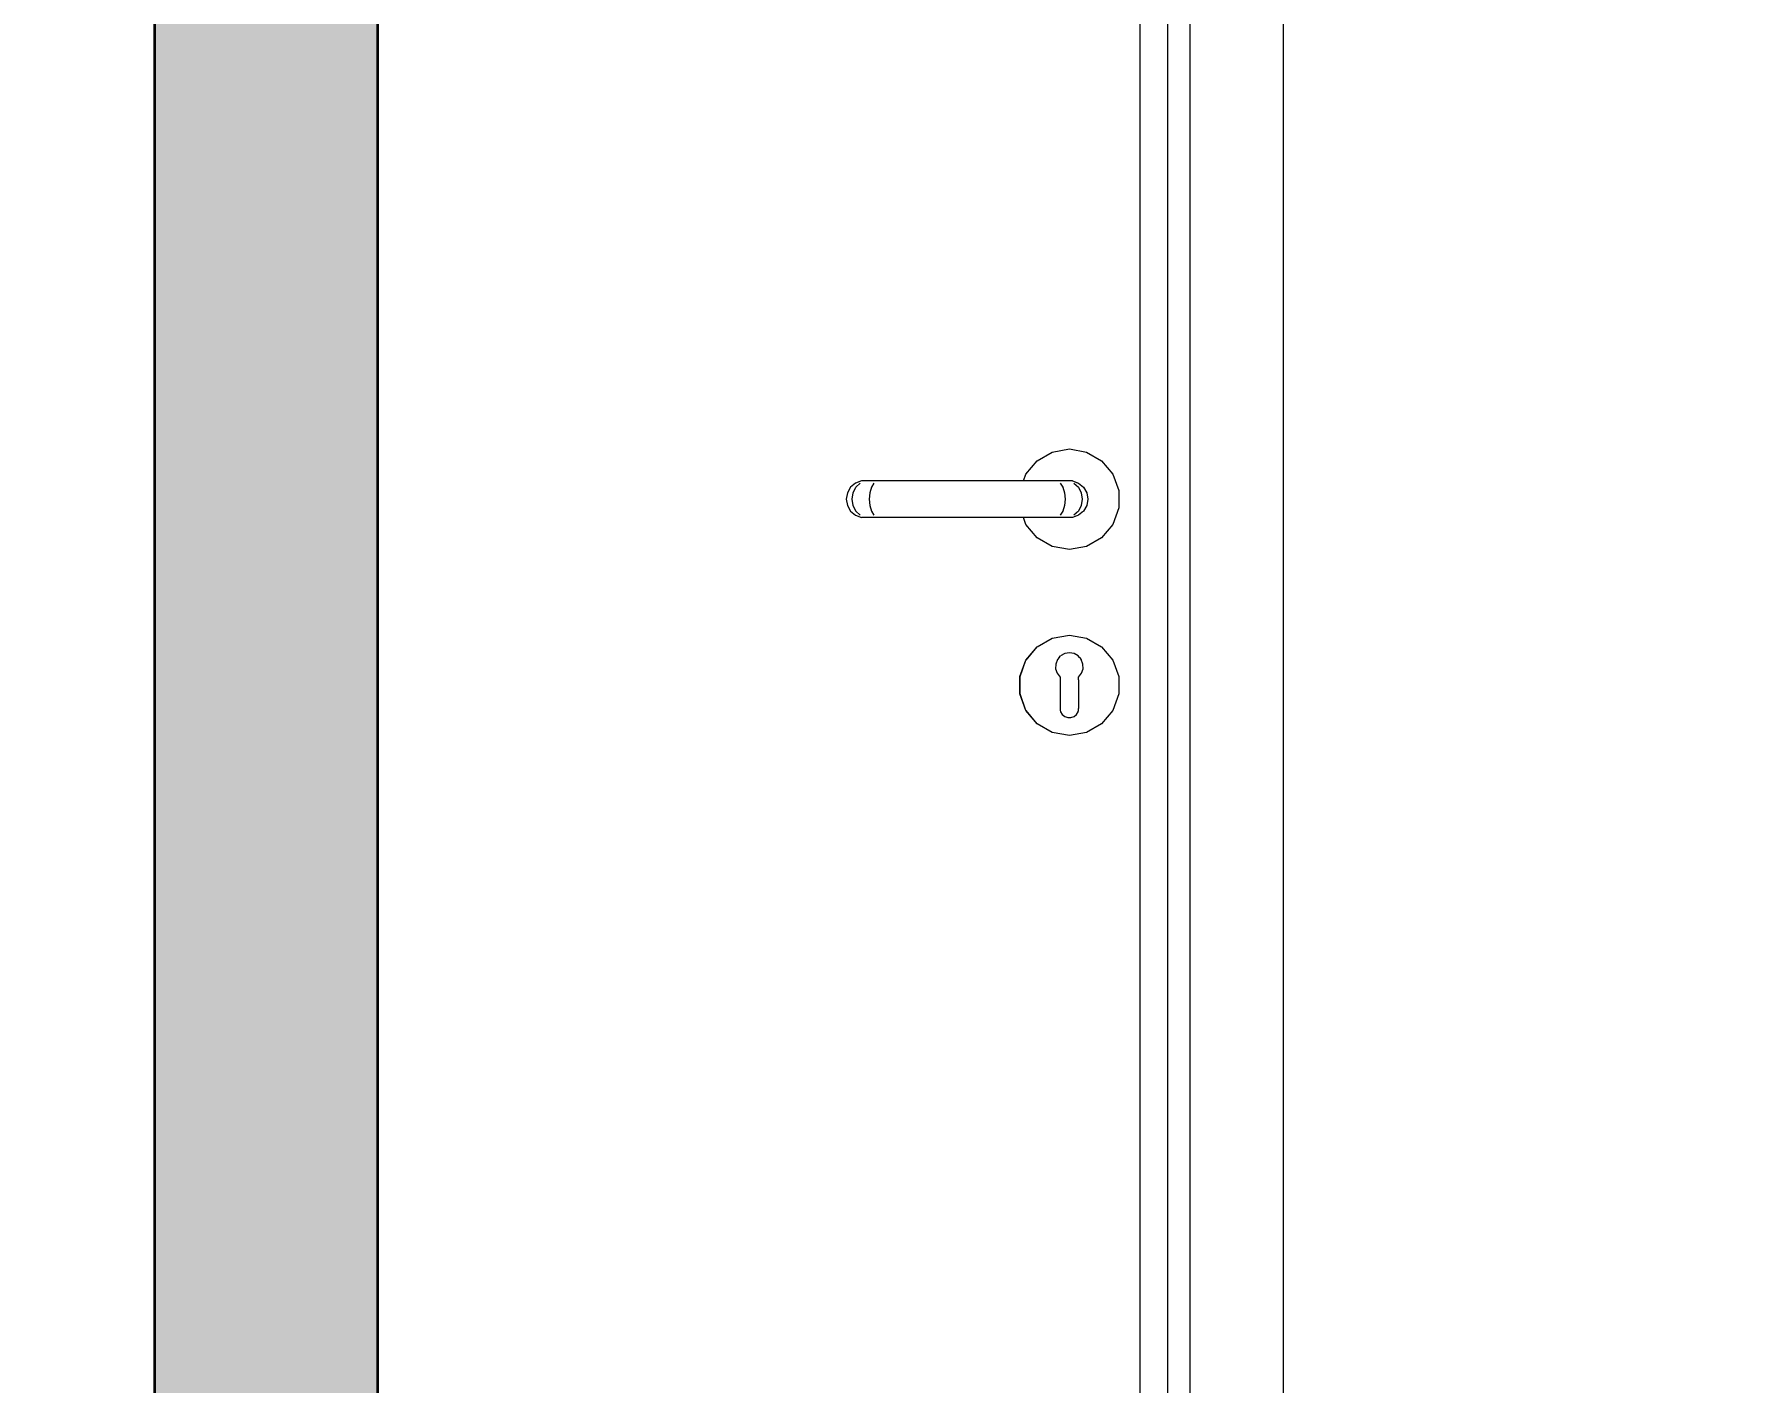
# Model space of a CAD drawing. Header units: millimetres. Extents: x -15634 to 67596, y -3027 to 55843.
# Drawn here: x 3710 to 4627, y 30121 to 30846 of the extents above; entities that cross this region are included whole.
import ezdxf

# ---------------------------------------------------------------- set-up
doc = ezdxf.new("R2010")
doc.units = ezdxf.units.MM
doc.header["$MEASUREMENT"] = 0
doc.set_wipeout_variables(frame=1)
doc.linetypes.add('Wipeout_Contour', pattern=[1000, 0, -1000])
doc.layers.add('Dimensioning - General', color=7, linetype='Continuous')
doc.layers.add('Structural - Bearing', color=7, linetype='Continuous')
for name, color, linetype, lineweight, true_color in [('Dimensioning - General_Pen_No__61', 7, 'Continuous', 20, 0x6a6a6a), ('Dimensioning - General_Pen_No__88', 7, 'Continuous', 20, 0xfd4435), ('Structural - Bearing_Pen_No__82', 7, 'Continuous', 20, 0xaaaaaa)]:
    doc.layers.add(name, color=color, linetype=linetype, lineweight=lineweight, true_color=true_color)
for name, color, linetype, lineweight in [('Structural - Bearing_Pen_No__1', 7, 'Continuous', 13), ('Structural - Bearing_Pen_No__101', 252, 'Continuous', 13), ('Structural - Bearing_Pen_No__7', 7, 'Continuous', 35)]:
    doc.layers.add(name, color=color, linetype=linetype, lineweight=lineweight)
doc.styles.add('GENERATED_STYLE_6', font='calibril.ttf')
doc.dimstyles.new('GENERATED_STYLE__3', dxfattribs={"dimtxt": 195.999997, "dimasz": 106.4, "dimexe": 0.18, "dimexo": 0.0625, "dimgap": 0.09, "dimtad": 1, "dimdec": 0, "dimlfac": 0.1, "dimzin": 0, "dimdsep": 46, "dimtxsty": 'GENERATED_STYLE_6', "dimblk": 'ARROWHEAD_2', "dimblk1": 'ARROWHEAD_2', "dimblk2": 'ARROWHEAD_2', "dimcen": 0.09, "dimse1": 1, "dimse2": 1, "dimclrd": 256, "dimclre": 256, "dimclrt": 256, "dimadec": 0, "dimazin": 0, "dimtfac": 1, "dimtdec": 4, "dimtmove": 0, "dimatfit": 3, "dimfxl": 1, "dimtolj": 1, "dimtzin": 0, "dimarcsym": 0})

# ---------------------------------------------------------------- blocks, each defined once
blk = doc.blocks.new('*D55')
at = {"layer": 'Dimensioning - General_Pen_No__61', "color": 251, "linetype": 'Continuous', "lineweight": 20, "true_color": 0x6a6a6a, "transparency": 16777216}
for p, q in [((27454.43, 32236.02), (27594.43, 32155.19)), ((27629.43, 32195.6), (27419.43, 32195.6)), ((27524.43, 29495.6), (27524.43, 32195.6)), ((27454.43, 29536.02), (27594.43, 29455.19)), ((27629.43, 29495.6), (27419.43, 29495.6))]:
    blk.add_line(p, q, dxfattribs=at)
at = {"layer": 'Dimensioning - General_Pen_No__88', "color": 20, "lineweight": 20, "true_color": 0xfd4435, "transparency": 16777216, "char_height": 196, "attachment_point": 7, "rotation": 90, "style": 'GENERATED_STYLE_6'}
for s, insert in [('\\A1;{\\pql;\\fCalibri Light|b0|i0|c0|p34;20}', (27485.23, 31837.36)), ('\\A1;{\\pql;\\fCalibri Light|b0|i0|c0|p34;270}', (27485.23, 30607.27))]:
    blk.add_mtext(s, dxfattribs=dict(at, insert=insert))
blk = doc.blocks.new('ARROWHEAD_2')
at = {"color": 0, "linetype": 'Continuous', "lineweight": 0}
for p, q in [((-0.3781, -0.655), (0.3781, 0.655)), ((0, 0), (-1, 0))]:
    blk.add_line(p, q, dxfattribs=at)
blk = doc.blocks.new('*D103')
at = {"layer": 'Dimensioning - General_Pen_No__61', "color": 251, "linetype": 'Continuous', "lineweight": 20, "true_color": 0x6a6a6a, "transparency": 16777216}
for p, q in [((28004.43, 32236.02), (28144.43, 32155.19)), ((28179.43, 32195.6), (27969.43, 32195.6)), ((28074.43, 29495.6), (28074.43, 32195.6)), ((28004.43, 29536.02), (28144.43, 29455.19)), ((28179.43, 29495.6), (27969.43, 29495.6))]:
    blk.add_line(p, q, dxfattribs=at)
at = {"layer": 'Dimensioning - General_Pen_No__88', "color": 20, "lineweight": 20, "true_color": 0xfd4435, "transparency": 16777216, "char_height": 196, "attachment_point": 7, "rotation": 90, "style": 'GENERATED_STYLE_6'}
for s, insert in [('\\A1;{\\pql;\\fCalibri Light|b0|i0|c0|p34;20}', (28035.23, 31837.36)), ('\\A1;{\\pql;\\fCalibri Light|b0|i0|c0|p34;270}', (28035.23, 30607.27))]:
    blk.add_mtext(s, dxfattribs=dict(at, insert=insert))
blk = doc.blocks.new('*D130')
at = {"layer": 'Dimensioning - General_Pen_No__61', "color": 251, "linetype": 'Continuous', "lineweight": 20, "true_color": 0x6a6a6a, "transparency": 16777216}
for p, q in [((28554.43, 32436.02), (28694.43, 32355.19)), ((28729.43, 32395.6), (28519.43, 32395.6)), ((28624.43, 29495.6), (28624.43, 32395.6)), ((28554.43, 29536.02), (28694.43, 29455.19)), ((28729.43, 29495.6), (28519.43, 29495.6))]:
    blk.add_line(p, q, dxfattribs=at)
at = {"layer": 'Dimensioning - General_Pen_No__88', "color": 20, "lineweight": 20, "true_color": 0xfd4435, "transparency": 16777216, "insert": (28585.23, 30707.27), "char_height": 196, "attachment_point": 7, "rotation": 90, "style": 'GENERATED_STYLE_6'}
blk.add_mtext('\\A1;{\\pql;\\fCalibri Light|b0|i0|c0|p34;290}', dxfattribs=at)

msp = doc.modelspace()

# ---------------------------------------------------------------- wipeouts: each hides what was drawn before it
at = {"color": 254, "linetype": 'Wipeout_Contour', "lineweight": 0, "ltscale": 124133.94938}
msp.add_wipeout([(2994.37, 29495.6), (3774.37, 29495.6), (3774.37, 32195.6), (2994.37, 32195.6)], dxfattribs=at).dxf.layer = 'Structural - Bearing'
at = {"color": 254, "linetype": 'Wipeout_Contour', "lineweight": 0, "ltscale": 123761.103434}
msp.add_wipeout([(4319.37, 29595.6), (4331.37, 29595.6), (4331.37, 31682.6), (4319.37, 31670.6)], dxfattribs=at).dxf.layer = 'Structural - Bearing'
at = {"color": 254, "linetype": 'Wipeout_Contour', "lineweight": 0, "ltscale": 834082.530963}
msp.add_wipeout([(4241.66, 30605.45), (4268.1, 30605.45), (4271.37, 30604.26), (4274.03, 30602.03), (4275.76, 30599.02), (4276.37, 30595.6), (4275.76, 30592.18), (4274.03, 30589.18), (4271.37, 30586.94), (4268.1, 30585.76), (4241.66, 30585.76), (4242.98, 30582.1), (4249.01, 30574.92), (4257.13, 30570.23), (4266.37, 30568.6), (4275.6, 30570.23), (4283.72, 30574.92), (4289.75, 30582.1), (4292.96, 30590.92), (4292.96, 30600.29), (4289.75, 30609.1), (4283.72, 30616.29), (4275.6, 30620.98), (4266.37, 30622.6), (4257.13, 30620.98), (4249.01, 30616.29), (4242.98, 30609.1)], dxfattribs=at).dxf.layer = 'Structural - Bearing'
at = {"color": 254, "linetype": 'Wipeout_Contour', "lineweight": 0, "ltscale": 215641.249799}
msp.add_wipeout([(4259.95, 30509.39), (4260.93, 30510.53), (4257.17, 30520.88), (4249.08, 30516.21), (4259, 30504.39), (4258.98, 30504.44), (4259.04, 30507)], dxfattribs=at).dxf.layer = 'Structural - Bearing'
at = {"color": 254, "linetype": 'Wipeout_Contour', "lineweight": 0, "ltscale": 153880.177996}
msp.add_wipeout([(4257.17, 30470.33), (4261.51, 30482.27), (4261.37, 30483.1), (4261.37, 30489.65), (4249.08, 30475)], dxfattribs=at).dxf.layer = 'Structural - Bearing'

# ---------------------------------------------------------------- next in the draw order: linework, layer by layer
at = {"layer": 'Structural - Bearing_Pen_No__1', "color": 7, "linetype": 'Continuous', "lineweight": 13}
msp.add_line((3774.37, 29495.6), (3774.37, 32395.6), dxfattribs=at)

# ---------------------------------------------------------------- next in the draw order: wipeouts: each hides what was drawn before it
at = {"color": 254, "linetype": 'Wipeout_Contour', "lineweight": 0, "ltscale": 123839.955805}
msp.add_wipeout([(4381.37, 29595.6), (4381.37, 31732.6), (4331.37, 31682.6), (4331.37, 29595.6)], dxfattribs=at).dxf.layer = 'Structural - Bearing'
at = {"color": 254, "linetype": 'Wipeout_Contour', "lineweight": 0, "ltscale": 123711.948964}
msp.add_wipeout([(4304.37, 31655.6), (4304.37, 29595.6), (4319.37, 29595.6), (4319.37, 31655.6)], dxfattribs=at).dxf.layer = 'Structural - Bearing'
at = {"color": 254, "linetype": 'Wipeout_Contour', "lineweight": 0, "ltscale": 123604.405984}
msp.add_wipeout([(4265.91, 30605.45), (4268.84, 30604.26), (4271.37, 30604.26), (4268.1, 30605.45)], dxfattribs=at).dxf.layer = 'Structural - Bearing'
at = {"color": 254, "linetype": 'Wipeout_Contour', "lineweight": 0, "ltscale": 123564.283557}
msp.add_wipeout([(4273.32, 30595.6), (4272.78, 30592.18), (4275.76, 30592.18), (4276.37, 30595.6)], dxfattribs=at).dxf.layer = 'Structural - Bearing'
at = {"color": 254, "linetype": 'Wipeout_Contour', "lineweight": 0, "ltscale": 184801.695529}
msp.add_wipeout([(4259.79, 30502.02), (4259, 30504.39), (4249.08, 30516.21), (4243.07, 30509.05), (4261.37, 30498.49), (4261.37, 30500)], dxfattribs=at).dxf.layer = 'Structural - Bearing'

# ---------------------------------------------------------------- next in the draw order: wipeouts: each hides what was drawn before it
at = {"color": 254, "linetype": 'Wipeout_Contour', "lineweight": 0, "ltscale": 123599.182501}
msp.add_wipeout([(4268.84, 30604.26), (4271.23, 30602.03), (4274.03, 30602.03), (4271.37, 30604.26)], dxfattribs=at).dxf.layer = 'Structural - Bearing'
at = {"color": 254, "linetype": 'Wipeout_Contour', "lineweight": 0, "ltscale": 123550.940598}
msp.add_wipeout([(4272.78, 30592.18), (4271.23, 30589.18), (4274.03, 30589.18), (4275.76, 30592.18)], dxfattribs=at).dxf.layer = 'Structural - Bearing'
at = {"color": 254, "linetype": 'Wipeout_Contour', "lineweight": 0, "ltscale": 123254.083369}
msp.add_wipeout([(4249.01, 30516.29), (4249.08, 30516.21), (4257.17, 30520.88), (4257.13, 30520.98)], dxfattribs=at).dxf.layer = 'Structural - Bearing'

# ---------------------------------------------------------------- next in the draw order: wipeouts: each hides what was drawn before it
at = {"color": 254, "linetype": 'Wipeout_Contour', "lineweight": 0, "ltscale": 123589.954223}
msp.add_wipeout([(4271.23, 30602.03), (4272.78, 30599.02), (4275.76, 30599.02), (4274.03, 30602.03)], dxfattribs=at).dxf.layer = 'Structural - Bearing'
at = {"color": 254, "linetype": 'Wipeout_Contour', "lineweight": 0, "ltscale": 123539.409618}
msp.add_wipeout([(4268.84, 30586.94), (4271.37, 30586.94), (4274.03, 30589.18), (4271.23, 30589.18)], dxfattribs=at).dxf.layer = 'Structural - Bearing'
at = {"color": 254, "linetype": 'Wipeout_Contour', "lineweight": 0, "ltscale": 184867.871721}
msp.add_wipeout([(4261.62, 30511.33), (4263.85, 30512.59), (4266.37, 30513.03), (4266.37, 30522.5), (4257.17, 30520.88), (4260.93, 30510.53)], dxfattribs=at).dxf.layer = 'Structural - Bearing'

# ---------------------------------------------------------------- next in the draw order: wipeouts: each hides what was drawn before it
at = {"color": 254, "linetype": 'Wipeout_Contour', "lineweight": 0, "ltscale": 123601.897213}
msp.add_wipeout([(4265.91, 30605.45), (4259.77, 30605.45), (4261.46, 30604.26), (4268.84, 30604.26)], dxfattribs=at).dxf.layer = 'Structural - Bearing'
at = {"color": 254, "linetype": 'Wipeout_Contour', "lineweight": 0, "ltscale": 123577.832782}
msp.add_wipeout([(4272.78, 30599.02), (4273.32, 30595.6), (4276.37, 30595.6), (4275.76, 30599.02)], dxfattribs=at).dxf.layer = 'Structural - Bearing'
at = {"color": 254, "linetype": 'Wipeout_Contour', "lineweight": 0, "ltscale": 123531.082797}
msp.add_wipeout([(4268.84, 30586.94), (4265.91, 30585.76), (4268.1, 30585.76), (4271.37, 30586.94)], dxfattribs=at).dxf.layer = 'Structural - Bearing'
at = {"color": 254, "linetype": 'Wipeout_Contour', "lineweight": 0, "ltscale": 123271.359834}
msp.add_wipeout([(4257.13, 30520.98), (4257.17, 30520.88), (4266.37, 30522.5), (4266.37, 30522.6)], dxfattribs=at).dxf.layer = 'Structural - Bearing'
at = {"color": 254, "linetype": 'Wipeout_Contour', "lineweight": 0, "ltscale": 123183.234369}
msp.add_wipeout([(4261.37, 30496.49), (4261.37, 30498.49), (4243.07, 30509.05), (4239.88, 30500.28)], dxfattribs=at).dxf.layer = 'Structural - Bearing'

# ---------------------------------------------------------------- next in the draw order: wipeouts: each hides what was drawn before it
at = {"color": 254, "linetype": 'Wipeout_Contour', "lineweight": 0, "ltscale": 123596.274321}
msp.add_wipeout([(4268.84, 30604.26), (4261.46, 30604.26), (4262.83, 30602.03), (4271.23, 30602.03)], dxfattribs=at).dxf.layer = 'Structural - Bearing'
at = {"color": 254, "linetype": 'Wipeout_Contour', "lineweight": 0, "ltscale": 123560.917645}
msp.add_wipeout([(4273.32, 30595.6), (4264.04, 30595.6), (4263.73, 30592.18), (4272.78, 30592.18)], dxfattribs=at).dxf.layer = 'Structural - Bearing'
at = {"color": 254, "linetype": 'Wipeout_Contour', "lineweight": 0, "ltscale": 184874.107983}
msp.add_wipeout([(4268.89, 30512.59), (4271.11, 30511.33), (4271.8, 30510.53), (4275.57, 30520.88), (4266.37, 30522.5), (4266.37, 30513.03)], dxfattribs=at).dxf.layer = 'Structural - Bearing'
at = {"color": 254, "linetype": 'Wipeout_Contour', "lineweight": 0, "ltscale": 123226.714322}
msp.add_wipeout([(4242.98, 30509.1), (4243.07, 30509.05), (4249.08, 30516.21), (4249.01, 30516.29)], dxfattribs=at).dxf.layer = 'Structural - Bearing'
at = {"color": 254, "linetype": 'Wipeout_Contour', "lineweight": 0, "ltscale": 123121.068155}
msp.add_wipeout([(4261.37, 30489.65), (4261.37, 30492.72), (4243.07, 30482.15), (4249.08, 30475)], dxfattribs=at).dxf.layer = 'Structural - Bearing'

# ---------------------------------------------------------------- next in the draw order: wipeouts: each hides what was drawn before it
at = {"color": 254, "linetype": 'Wipeout_Contour', "lineweight": 0, "ltscale": 123586.748399}
msp.add_wipeout([(4271.23, 30602.03), (4262.83, 30602.03), (4263.73, 30599.02), (4272.78, 30599.02)], dxfattribs=at).dxf.layer = 'Structural - Bearing'
at = {"color": 254, "linetype": 'Wipeout_Contour', "lineweight": 0, "ltscale": 123547.73377}
msp.add_wipeout([(4272.78, 30592.18), (4263.73, 30592.18), (4262.83, 30589.18), (4271.23, 30589.18)], dxfattribs=at).dxf.layer = 'Structural - Bearing'
at = {"color": 254, "linetype": 'Wipeout_Contour', "lineweight": 0, "ltscale": 123276.465064}
msp.add_wipeout([(4266.37, 30522.6), (4266.37, 30522.5), (4275.57, 30520.88), (4275.6, 30520.98)], dxfattribs=at).dxf.layer = 'Structural - Bearing'
at = {"color": 254, "linetype": 'Wipeout_Contour', "lineweight": 0, "ltscale": 123140.941087}
msp.add_wipeout([(4261.37, 30492.72), (4261.37, 30494.72), (4239.88, 30490.93), (4243.07, 30482.15)], dxfattribs=at).dxf.layer = 'Structural - Bearing'

# ---------------------------------------------------------------- next in the draw order: wipeouts: each hides what was drawn before it
at = {"color": 254, "linetype": 'Wipeout_Contour', "lineweight": 0, "ltscale": 123597.604104}
msp.add_wipeout([(4259.77, 30605.45), (4251.6, 30605.45), (4252.03, 30604.26), (4261.46, 30604.26)], dxfattribs=at).dxf.layer = 'Structural - Bearing'
at = {"color": 254, "linetype": 'Wipeout_Contour', "lineweight": 0, "ltscale": 123574.467235}
msp.add_wipeout([(4272.78, 30599.02), (4263.73, 30599.02), (4264.04, 30595.6), (4273.32, 30595.6)], dxfattribs=at).dxf.layer = 'Structural - Bearing'
at = {"color": 254, "linetype": 'Wipeout_Contour', "lineweight": 0, "ltscale": 123536.500041}
msp.add_wipeout([(4271.23, 30589.18), (4262.83, 30589.18), (4261.46, 30586.94), (4268.84, 30586.94)], dxfattribs=at).dxf.layer = 'Structural - Bearing'
at = {"color": 254, "linetype": 'Wipeout_Contour', "lineweight": 0, "ltscale": 215658.432682}
msp.add_wipeout([(4272.78, 30509.39), (4273.7, 30507), (4273.76, 30504.44), (4273.74, 30504.39), (4283.66, 30516.21), (4275.57, 30520.88), (4271.8, 30510.53)], dxfattribs=at).dxf.layer = 'Structural - Bearing'
at = {"color": 254, "linetype": 'Wipeout_Contour', "lineweight": 0, "ltscale": 123161.668017}
msp.add_wipeout([(4261.37, 30494.72), (4261.37, 30496.49), (4239.88, 30500.28), (4239.88, 30490.93)], dxfattribs=at).dxf.layer = 'Structural - Bearing'
at = {"color": 254, "linetype": 'Wipeout_Contour', "lineweight": 0, "ltscale": 246192.299051}
msp.add_wipeout([(4261.67, 30481.39), (4261.51, 30482.27), (4257.17, 30470.33), (4266.37, 30468.7), (4266.37, 30478.18), (4265.5, 30478.18), (4263.87, 30478.77), (4262.54, 30479.89)], dxfattribs=at).dxf.layer = 'Structural - Bearing'

# ---------------------------------------------------------------- next in the draw order: wipeouts: each hides what was drawn before it
at = {"color": 254, "linetype": 'Wipeout_Contour', "lineweight": 0, "ltscale": 123591.354633}
msp.add_wipeout([(4261.46, 30604.26), (4252.03, 30604.26), (4252.38, 30602.03), (4262.83, 30602.03)], dxfattribs=at).dxf.layer = 'Structural - Bearing'
at = {"color": 254, "linetype": 'Wipeout_Contour', "lineweight": 0, "ltscale": 123555.284141}
msp.add_wipeout([(4252.68, 30595.6), (4252.6, 30592.18), (4263.73, 30592.18), (4264.04, 30595.6)], dxfattribs=at).dxf.layer = 'Structural - Bearing'
at = {"color": 254, "linetype": 'Wipeout_Contour', "lineweight": 0, "ltscale": 123528.572542}
msp.add_wipeout([(4268.84, 30586.94), (4261.46, 30586.94), (4259.77, 30585.76), (4265.91, 30585.76)], dxfattribs=at).dxf.layer = 'Structural - Bearing'
at = {"color": 254, "linetype": 'Wipeout_Contour', "lineweight": 0, "ltscale": 123268.78282}
msp.add_wipeout([(4275.6, 30520.98), (4275.57, 30520.88), (4283.66, 30516.21), (4283.72, 30516.29)], dxfattribs=at).dxf.layer = 'Structural - Bearing'
at = {"color": 254, "linetype": 'Wipeout_Contour', "lineweight": 0, "ltscale": 123192.54848}
msp.add_wipeout([(4239.78, 30500.29), (4239.88, 30500.28), (4243.07, 30509.05), (4242.98, 30509.1)], dxfattribs=at).dxf.layer = 'Structural - Bearing'
at = {"color": 254, "linetype": 'Wipeout_Contour', "lineweight": 0, "ltscale": 246199.821247}
msp.add_wipeout([(4267.24, 30478.18), (4266.37, 30478.18), (4266.37, 30468.7), (4275.57, 30470.33), (4271.22, 30482.27), (4271.07, 30481.39), (4270.2, 30479.89), (4268.87, 30478.77)], dxfattribs=at).dxf.layer = 'Structural - Bearing'
at = {"color": 254, "linetype": 'Wipeout_Contour', "lineweight": 0, "ltscale": 123071.975076}
msp.add_wipeout([(4257.13, 30470.23), (4257.17, 30470.33), (4249.08, 30475), (4249.01, 30474.92)], dxfattribs=at).dxf.layer = 'Structural - Bearing'

# ---------------------------------------------------------------- next in the draw order: wipeouts: each hides what was drawn before it
at = {"color": 254, "linetype": 'Wipeout_Contour', "lineweight": 0, "ltscale": 123581.363213}
msp.add_wipeout([(4252.38, 30602.03), (4252.6, 30599.02), (4263.73, 30599.02), (4262.83, 30602.03)], dxfattribs=at).dxf.layer = 'Structural - Bearing'
at = {"color": 254, "linetype": 'Wipeout_Contour', "lineweight": 0, "ltscale": 123542.3469}
msp.add_wipeout([(4252.38, 30589.18), (4262.83, 30589.18), (4263.73, 30592.18), (4252.6, 30592.18)], dxfattribs=at).dxf.layer = 'Structural - Bearing'
at = {"color": 254, "linetype": 'Wipeout_Contour', "lineweight": 0, "ltscale": 184819.880079}
msp.add_wipeout([(4272.95, 30502.02), (4271.37, 30500), (4271.37, 30498.49), (4289.66, 30509.05), (4283.66, 30516.21), (4273.74, 30504.39)], dxfattribs=at).dxf.layer = 'Structural - Bearing'
at = {"color": 254, "linetype": 'Wipeout_Contour', "lineweight": 0, "ltscale": 153891.953711}
msp.add_wipeout([(4283.66, 30475), (4271.37, 30489.65), (4271.37, 30483.1), (4271.22, 30482.27), (4275.57, 30470.33)], dxfattribs=at).dxf.layer = 'Structural - Bearing'
at = {"color": 254, "linetype": 'Wipeout_Contour', "lineweight": 0, "ltscale": 123091.546373}
msp.add_wipeout([(4249.01, 30474.92), (4249.08, 30475), (4243.07, 30482.15), (4242.98, 30482.1)], dxfattribs=at).dxf.layer = 'Structural - Bearing'
at = {"color": 254, "linetype": 'Wipeout_Contour', "lineweight": 0, "ltscale": 123064.280458}
msp.add_wipeout([(4266.37, 30468.6), (4266.37, 30468.7), (4257.17, 30470.33), (4257.13, 30470.23)], dxfattribs=at).dxf.layer = 'Structural - Bearing'

# ---------------------------------------------------------------- next in the draw order: wipeouts: each hides what was drawn before it
at = {"color": 254, "linetype": 'Wipeout_Contour', "lineweight": 0, "ltscale": 123573.108869}
msp.add_wipeout([(4251.6, 30605.45), (4171.14, 30605.45), (4170.71, 30604.26), (4252.03, 30604.26)], dxfattribs=at).dxf.layer = 'Structural - Bearing'
at = {"color": 254, "linetype": 'Wipeout_Contour', "lineweight": 0, "ltscale": 123568.834342}
msp.add_wipeout([(4252.6, 30599.02), (4252.68, 30595.6), (4264.04, 30595.6), (4263.73, 30599.02)], dxfattribs=at).dxf.layer = 'Structural - Bearing'
at = {"color": 254, "linetype": 'Wipeout_Contour', "lineweight": 0, "ltscale": 123531.577992}
msp.add_wipeout([(4262.83, 30589.18), (4252.38, 30589.18), (4252.03, 30586.94), (4261.46, 30586.94)], dxfattribs=at).dxf.layer = 'Structural - Bearing'
at = {"color": 254, "linetype": 'Wipeout_Contour', "lineweight": 0, "ltscale": 123249.238795}
msp.add_wipeout([(4283.72, 30516.29), (4283.66, 30516.21), (4289.66, 30509.05), (4289.75, 30509.1)], dxfattribs=at).dxf.layer = 'Structural - Bearing'
at = {"color": 254, "linetype": 'Wipeout_Contour', "lineweight": 0, "ltscale": 123120.62912}
msp.add_wipeout([(4242.98, 30482.1), (4243.07, 30482.15), (4239.88, 30490.93), (4239.78, 30490.92)], dxfattribs=at).dxf.layer = 'Structural - Bearing'
at = {"color": 254, "linetype": 'Wipeout_Contour', "lineweight": 0, "ltscale": 123069.394028}
msp.add_wipeout([(4275.6, 30470.23), (4275.57, 30470.33), (4266.37, 30468.7), (4266.37, 30468.6)], dxfattribs=at).dxf.layer = 'Structural - Bearing'

# ---------------------------------------------------------------- next in the draw order: wipeouts: each hides what was drawn before it
at = {"color": 254, "linetype": 'Wipeout_Contour', "lineweight": 0, "ltscale": 123566.334338}
msp.add_wipeout([(4252.03, 30604.26), (4170.71, 30604.26), (4170.36, 30602.03), (4252.38, 30602.03)], dxfattribs=at).dxf.layer = 'Structural - Bearing'
at = {"color": 254, "linetype": 'Wipeout_Contour', "lineweight": 0, "ltscale": 123529.665707}
msp.add_wipeout([(4252.68, 30595.6), (4170.05, 30595.6), (4170.13, 30592.18), (4252.6, 30592.18)], dxfattribs=at).dxf.layer = 'Structural - Bearing'
at = {"color": 254, "linetype": 'Wipeout_Contour', "lineweight": 0, "ltscale": 123524.276897}
msp.add_wipeout([(4261.46, 30586.94), (4252.03, 30586.94), (4251.6, 30585.76), (4259.77, 30585.76)], dxfattribs=at).dxf.layer = 'Structural - Bearing'
at = {"color": 254, "linetype": 'Wipeout_Contour', "lineweight": 0, "ltscale": 123199.838867}
msp.add_wipeout([(4271.37, 30498.49), (4271.37, 30496.49), (4292.86, 30500.28), (4289.66, 30509.05)], dxfattribs=at).dxf.layer = 'Structural - Bearing'
at = {"color": 254, "linetype": 'Wipeout_Contour', "lineweight": 0, "ltscale": 123155.707186}
msp.add_wipeout([(4239.78, 30490.92), (4239.88, 30490.93), (4239.88, 30500.28), (4239.78, 30500.29)], dxfattribs=at).dxf.layer = 'Structural - Bearing'

# ---------------------------------------------------------------- next in the draw order: wipeouts: each hides what was drawn before it
at = {"color": 254, "linetype": 'Wipeout_Contour', "lineweight": 0, "ltscale": 123555.953596}
msp.add_wipeout([(4170.36, 30602.03), (4170.13, 30599.02), (4252.6, 30599.02), (4252.38, 30602.03)], dxfattribs=at).dxf.layer = 'Structural - Bearing'
at = {"color": 254, "linetype": 'Wipeout_Contour', "lineweight": 0, "ltscale": 123516.92927}
msp.add_wipeout([(4170.13, 30592.18), (4170.36, 30589.18), (4252.38, 30589.18), (4252.6, 30592.18)], dxfattribs=at).dxf.layer = 'Structural - Bearing'
at = {"color": 254, "linetype": 'Wipeout_Contour', "lineweight": 0, "ltscale": 123220.185461}
msp.add_wipeout([(4289.75, 30509.1), (4289.66, 30509.05), (4292.86, 30500.28), (4292.96, 30500.29)], dxfattribs=at).dxf.layer = 'Structural - Bearing'

# ---------------------------------------------------------------- next in the draw order: wipeouts: each hides what was drawn before it
at = {"color": 254, "linetype": 'Wipeout_Contour', "lineweight": 0, "ltscale": 123548.664815}
msp.add_wipeout([(4171.14, 30605.45), (4162.97, 30605.45), (4161.28, 30604.26), (4170.71, 30604.26)], dxfattribs=at).dxf.layer = 'Structural - Bearing'
at = {"color": 254, "linetype": 'Wipeout_Contour', "lineweight": 0, "ltscale": 123543.218713}
msp.add_wipeout([(4252.6, 30599.02), (4170.13, 30599.02), (4170.05, 30595.6), (4252.68, 30595.6)], dxfattribs=at).dxf.layer = 'Structural - Bearing'
at = {"color": 254, "linetype": 'Wipeout_Contour', "lineweight": 0, "ltscale": 123506.545601}
msp.add_wipeout([(4252.38, 30589.18), (4170.36, 30589.18), (4170.71, 30586.94), (4252.03, 30586.94)], dxfattribs=at).dxf.layer = 'Structural - Bearing'
at = {"color": 254, "linetype": 'Wipeout_Contour', "lineweight": 0, "ltscale": 123179.120724}
msp.add_wipeout([(4271.37, 30496.49), (4271.37, 30494.72), (4292.86, 30490.93), (4292.86, 30500.28)], dxfattribs=at).dxf.layer = 'Structural - Bearing'

# ---------------------------------------------------------------- next in the draw order: wipeouts: each hides what was drawn before it
at = {"color": 254, "linetype": 'Wipeout_Contour', "lineweight": 0, "ltscale": 123541.372852}
msp.add_wipeout([(4170.71, 30604.26), (4161.28, 30604.26), (4159.9, 30602.03), (4170.36, 30602.03)], dxfattribs=at).dxf.layer = 'Structural - Bearing'
at = {"color": 254, "linetype": 'Wipeout_Contour', "lineweight": 0, "ltscale": 123504.114986}
msp.add_wipeout([(4170.05, 30595.6), (4158.69, 30595.6), (4159, 30592.18), (4170.13, 30592.18)], dxfattribs=at).dxf.layer = 'Structural - Bearing'
at = {"color": 254, "linetype": 'Wipeout_Contour', "lineweight": 0, "ltscale": 123499.767126}
msp.add_wipeout([(4252.03, 30586.94), (4170.71, 30586.94), (4171.14, 30585.76), (4251.6, 30585.76)], dxfattribs=at).dxf.layer = 'Structural - Bearing'
at = {"color": 254, "linetype": 'Wipeout_Contour', "lineweight": 0, "ltscale": 123157.553577}
msp.add_wipeout([(4271.37, 30494.72), (4271.37, 30492.72), (4289.66, 30482.15), (4292.86, 30490.93)], dxfattribs=at).dxf.layer = 'Structural - Bearing'

# ---------------------------------------------------------------- next in the draw order: wipeouts: each hides what was drawn before it
at = {"color": 254, "linetype": 'Wipeout_Contour', "lineweight": 0, "ltscale": 123530.608589}
msp.add_wipeout([(4159.9, 30602.03), (4159, 30599.02), (4170.13, 30599.02), (4170.36, 30602.03)], dxfattribs=at).dxf.layer = 'Structural - Bearing'
at = {"color": 254, "linetype": 'Wipeout_Contour', "lineweight": 0, "ltscale": 123491.57627}
msp.add_wipeout([(4159, 30592.18), (4159.9, 30589.18), (4170.36, 30589.18), (4170.13, 30592.18)], dxfattribs=at).dxf.layer = 'Structural - Bearing'
at = {"color": 254, "linetype": 'Wipeout_Contour', "lineweight": 0, "ltscale": 123135.183321}
msp.add_wipeout([(4271.37, 30492.72), (4271.37, 30489.65), (4283.66, 30475), (4289.66, 30482.15)], dxfattribs=at).dxf.layer = 'Structural - Bearing'

# ---------------------------------------------------------------- next in the draw order: wipeouts: each hides what was drawn before it
at = {"color": 254, "linetype": 'Wipeout_Contour', "lineweight": 0, "ltscale": 123544.467343}
msp.add_wipeout([(4162.97, 30605.45), (4156.82, 30605.45), (4153.89, 30604.26), (4161.28, 30604.26)], dxfattribs=at).dxf.layer = 'Structural - Bearing'
at = {"color": 254, "linetype": 'Wipeout_Contour', "lineweight": 0, "ltscale": 123517.67079}
msp.add_wipeout([(4159, 30599.02), (4158.69, 30595.6), (4170.05, 30595.6), (4170.13, 30599.02)], dxfattribs=at).dxf.layer = 'Structural - Bearing'
at = {"color": 254, "linetype": 'Wipeout_Contour', "lineweight": 0, "ltscale": 123481.572048}
msp.add_wipeout([(4170.36, 30589.18), (4159.9, 30589.18), (4161.28, 30586.94), (4170.71, 30586.94)], dxfattribs=at).dxf.layer = 'Structural - Bearing'
at = {"color": 254, "linetype": 'Wipeout_Contour', "lineweight": 0, "ltscale": 123185.12511}
msp.add_wipeout([(4292.96, 30500.29), (4292.86, 30500.28), (4292.86, 30490.93), (4292.96, 30490.92)], dxfattribs=at).dxf.layer = 'Structural - Bearing'
at = {"color": 254, "linetype": 'Wipeout_Contour', "lineweight": 0, "ltscale": 123086.695616}
msp.add_wipeout([(4283.72, 30474.92), (4283.66, 30475), (4275.57, 30470.33), (4275.6, 30470.23)], dxfattribs=at).dxf.layer = 'Structural - Bearing'

# ---------------------------------------------------------------- next in the draw order: wipeouts: each hides what was drawn before it
at = {"color": 254, "linetype": 'Wipeout_Contour', "lineweight": 0, "ltscale": 123536.566089}
msp.add_wipeout([(4161.28, 30604.26), (4153.89, 30604.26), (4151.51, 30602.03), (4159.9, 30602.03)], dxfattribs=at).dxf.layer = 'Structural - Bearing'
at = {"color": 254, "linetype": 'Wipeout_Contour', "lineweight": 0, "ltscale": 123498.615087}
msp.add_wipeout([(4158.69, 30595.6), (4149.41, 30595.6), (4149.95, 30592.18), (4159, 30592.18)], dxfattribs=at).dxf.layer = 'Structural - Bearing'
at = {"color": 254, "linetype": 'Wipeout_Contour', "lineweight": 0, "ltscale": 123475.308565}
msp.add_wipeout([(4170.71, 30586.94), (4161.28, 30586.94), (4162.97, 30585.76), (4171.14, 30585.76)], dxfattribs=at).dxf.layer = 'Structural - Bearing'
at = {"color": 254, "linetype": 'Wipeout_Contour', "lineweight": 0, "ltscale": 831445.347504}
msp.add_wipeout([(4259.04, 30507), (4258.98, 30504.44), (4259.79, 30502.02), (4261.37, 30500), (4261.37, 30483.1), (4261.67, 30481.39), (4262.54, 30479.89), (4263.87, 30478.77), (4265.5, 30478.18), (4267.24, 30478.18), (4268.87, 30478.77), (4270.2, 30479.89), (4271.07, 30481.39), (4271.37, 30483.1), (4271.37, 30500), (4272.95, 30502.02), (4273.74, 30504.39), (4273.76, 30504.44), (4273.7, 30507), (4272.78, 30509.39), (4271.8, 30510.53), (4271.11, 30511.33), (4268.89, 30512.59), (4266.37, 30513.03), (4263.85, 30512.59), (4261.62, 30511.33), (4259.95, 30509.39)], dxfattribs=at).dxf.layer = 'Structural - Bearing'
at = {"color": 254, "linetype": 'Wipeout_Contour', "lineweight": 0, "ltscale": 123148.281757}
msp.add_wipeout([(4292.96, 30490.92), (4292.86, 30490.93), (4289.66, 30482.15), (4289.75, 30482.1)], dxfattribs=at).dxf.layer = 'Structural - Bearing'

# ---------------------------------------------------------------- next in the draw order: wipeouts: each hides what was drawn before it
at = {"color": 254, "linetype": 'Wipeout_Contour', "lineweight": 0, "ltscale": 123525.349703}
msp.add_wipeout([(4159.9, 30602.03), (4151.51, 30602.03), (4149.95, 30599.02), (4159, 30599.02)], dxfattribs=at).dxf.layer = 'Structural - Bearing'
at = {"color": 254, "linetype": 'Wipeout_Contour', "lineweight": 0, "ltscale": 123486.315738}
msp.add_wipeout([(4159, 30592.18), (4149.95, 30592.18), (4151.51, 30589.18), (4159.9, 30589.18)], dxfattribs=at).dxf.layer = 'Structural - Bearing'
at = {"color": 254, "linetype": 'Wipeout_Contour', "lineweight": 0, "ltscale": 123114.094824}
msp.add_wipeout([(4289.75, 30482.1), (4289.66, 30482.15), (4283.66, 30475), (4283.72, 30474.92)], dxfattribs=at).dxf.layer = 'Structural - Bearing'

# ---------------------------------------------------------------- next in the draw order: wipeouts: each hides what was drawn before it
at = {"color": 254, "linetype": 'Wipeout_Contour', "lineweight": 0, "ltscale": 123542.020888}
msp.add_wipeout([(4154.63, 30605.45), (4151.37, 30604.26), (4153.89, 30604.26), (4156.82, 30605.45)], dxfattribs=at).dxf.layer = 'Structural - Bearing'
at = {"color": 254, "linetype": 'Wipeout_Contour', "lineweight": 0, "ltscale": 123512.171487}
msp.add_wipeout([(4159, 30599.02), (4149.95, 30599.02), (4149.41, 30595.6), (4158.69, 30595.6)], dxfattribs=at).dxf.layer = 'Structural - Bearing'
at = {"color": 254, "linetype": 'Wipeout_Contour', "lineweight": 0, "ltscale": 123476.762975}
msp.add_wipeout([(4159.9, 30589.18), (4151.51, 30589.18), (4153.89, 30586.94), (4161.28, 30586.94)], dxfattribs=at).dxf.layer = 'Structural - Bearing'

# ---------------------------------------------------------------- next in the draw order: wipeouts: each hides what was drawn before it
at = {"color": 254, "linetype": 'Wipeout_Contour', "lineweight": 0, "ltscale": 123533.733053}
msp.add_wipeout([(4148.71, 30602.03), (4151.51, 30602.03), (4153.89, 30604.26), (4151.37, 30604.26)], dxfattribs=at).dxf.layer = 'Structural - Bearing'
at = {"color": 254, "linetype": 'Wipeout_Contour', "lineweight": 0, "ltscale": 123495.339942}
msp.add_wipeout([(4149.41, 30595.6), (4146.37, 30595.6), (4146.97, 30592.18), (4149.95, 30592.18)], dxfattribs=at).dxf.layer = 'Structural - Bearing'
at = {"color": 254, "linetype": 'Wipeout_Contour', "lineweight": 0, "ltscale": 123471.10861}
msp.add_wipeout([(4161.28, 30586.94), (4153.89, 30586.94), (4156.82, 30585.76), (4162.97, 30585.76)], dxfattribs=at).dxf.layer = 'Structural - Bearing'

# ---------------------------------------------------------------- next in the draw order: wipeouts: each hides what was drawn before it
at = {"color": 254, "linetype": 'Wipeout_Contour', "lineweight": 0, "ltscale": 123522.22908}
msp.add_wipeout([(4146.97, 30599.02), (4149.95, 30599.02), (4151.51, 30602.03), (4148.71, 30602.03)], dxfattribs=at).dxf.layer = 'Structural - Bearing'
at = {"color": 254, "linetype": 'Wipeout_Contour', "lineweight": 0, "ltscale": 123483.194137}
msp.add_wipeout([(4149.95, 30592.18), (4146.97, 30592.18), (4148.71, 30589.18), (4151.51, 30589.18)], dxfattribs=at).dxf.layer = 'Structural - Bearing'

# ---------------------------------------------------------------- next in the draw order: wipeouts: each hides what was drawn before it
at = {"color": 254, "linetype": 'Wipeout_Contour', "lineweight": 0, "ltscale": 123508.896699}
msp.add_wipeout([(4146.97, 30599.02), (4146.37, 30595.6), (4149.41, 30595.6), (4149.95, 30599.02)], dxfattribs=at).dxf.layer = 'Structural - Bearing'
at = {"color": 254, "linetype": 'Wipeout_Contour', "lineweight": 0, "ltscale": 123473.928577}
msp.add_wipeout([(4148.71, 30589.18), (4151.37, 30586.94), (4153.89, 30586.94), (4151.51, 30589.18)], dxfattribs=at).dxf.layer = 'Structural - Bearing'

# ---------------------------------------------------------------- next in the draw order: wipeouts: each hides what was drawn before it
at = {"color": 254, "linetype": 'Wipeout_Contour', "lineweight": 0, "ltscale": 123468.660707}
msp.add_wipeout([(4151.37, 30586.94), (4154.63, 30585.76), (4156.82, 30585.76), (4153.89, 30586.94)], dxfattribs=at).dxf.layer = 'Structural - Bearing'

# ---------------------------------------------------------------- next in the draw order: wipeouts: each hides what was drawn before it
at = {"color": 254, "linetype": 'Wipeout_Contour', "lineweight": 0, "ltscale": 248516.392197}
msp.add_wipeout([(5194.37, 32195.6), (3894.37, 32195.6), (3894.37, 31732.6), (4381.37, 31732.6), (4381.37, 29595.6), (3894.37, 29595.6), (3894.37, 29495.6), (5194.37, 29495.6)], dxfattribs=at).dxf.layer = 'Structural - Bearing'

# ---------------------------------------------------------------- next in the draw order: hatches: boundary and pattern name
at = {"layer": 'Structural - Bearing_Pen_No__101', "linetype": 'Continuous', "lineweight": 13}
msp.add_hatch(color=252, dxfattribs=at).paths.add_polyline_path([(3774.37, 29495.6), (3894.37, 29495.6), (3894.37, 32395.6), (3774.37, 32395.6)])

# ---------------------------------------------------------------- next in the draw order: linework, layer by layer
at = {"layer": 'Structural - Bearing_Pen_No__1', "color": 7, "linetype": 'Continuous', "lineweight": 13}
msp.add_line((3894.37, 29495.6), (3894.37, 32395.6), dxfattribs=at)
at = {"layer": 'Structural - Bearing_Pen_No__7', "color": 7, "linetype": 'Continuous', "lineweight": 35, "flags": 128}
msp.add_lwpolyline([(3774.37, 29495.6), (3894.37, 29495.6), (3894.37, 32395.6), (3774.37, 32395.6)], close=True, dxfattribs=at)
at = {"layer": 'Structural - Bearing_Pen_No__82', "color": 253, "linetype": 'Continuous', "lineweight": 20, "true_color": 0xaaaaaa}
for p, q in [((4381.37, 31732.6), (4381.37, 29595.6)), ((4331.37, 29595.6), (4331.37, 31682.6)), ((4319.37, 29595.6), (4319.37, 31670.6)), ((4304.37, 29595.6), (4304.37, 31655.6)), ((4257.13, 30620.98), (4266.37, 30622.6)), ((4266.37, 30622.6), (4275.6, 30620.98)), ((4242.98, 30609.1), (4249.01, 30616.29)), ((4249.01, 30616.29), (4257.13, 30620.98)), ((4275.6, 30620.98), (4283.72, 30616.29)), ((4283.72, 30616.29), (4289.75, 30609.1)), ((4151.37, 30604.26), (4148.71, 30602.03)), ((4154.63, 30605.45), (4151.37, 30604.26)), ((4153.89, 30604.26), (4151.51, 30602.03)), ((4156.82, 30605.45), (4154.63, 30605.45)), ((4162.97, 30605.45), (4156.82, 30605.45)), ((4161.28, 30604.26), (4159.9, 30602.03)), ((4171.14, 30605.45), (4162.97, 30605.45)), ((4251.6, 30605.45), (4171.14, 30605.45)), ((4241.66, 30605.45), (4242.98, 30609.1)), ((4259.77, 30605.45), (4251.6, 30605.45)), ((4265.91, 30605.45), (4259.77, 30605.45)), ((4261.46, 30604.26), (4262.83, 30602.03)), ((4268.1, 30605.45), (4265.91, 30605.45)), ((4268.1, 30605.45), (4271.37, 30604.26)), ((4268.84, 30604.26), (4271.23, 30602.03)), ((4271.37, 30604.26), (4274.03, 30602.03)), ((4289.75, 30609.1), (4292.96, 30600.29)), ((4146.97, 30599.02), (4146.37, 30595.6)), ((4146.37, 30595.6), (4146.97, 30592.18)), ((4148.71, 30602.03), (4146.97, 30599.02)), ((4149.95, 30599.02), (4149.41, 30595.6)), ((4149.41, 30595.6), (4149.95, 30592.18)), ((4151.51, 30602.03), (4149.95, 30599.02)), ((4159, 30599.02), (4158.69, 30595.6)), ((4158.69, 30595.6), (4159, 30592.18)), ((4159.9, 30602.03), (4159, 30599.02)), ((4262.83, 30602.03), (4263.73, 30599.02)), ((4263.73, 30599.02), (4264.04, 30595.6)), ((4264.04, 30595.6), (4263.73, 30592.18)), ((4271.23, 30602.03), (4272.78, 30599.02)), ((4272.78, 30599.02), (4273.32, 30595.6)), ((4273.32, 30595.6), (4272.78, 30592.18)), ((4274.03, 30602.03), (4275.76, 30599.02)), ((4275.76, 30599.02), (4276.37, 30595.6)), ((4276.37, 30595.6), (4275.76, 30592.18)), ((4292.96, 30600.29), (4292.96, 30590.92)), ((4146.97, 30592.18), (4148.71, 30589.18)), ((4148.71, 30589.18), (4151.37, 30586.94)), ((4149.95, 30592.18), (4151.51, 30589.18)), ((4151.37, 30586.94), (4154.63, 30585.76)), ((4151.51, 30589.18), (4153.89, 30586.94)), ((4156.82, 30585.76), (4154.63, 30585.76)), ((4162.97, 30585.76), (4156.82, 30585.76)), ((4159, 30592.18), (4159.9, 30589.18)), ((4159.9, 30589.18), (4161.28, 30586.94)), ((4171.14, 30585.76), (4162.97, 30585.76)), ((4251.6, 30585.76), (4171.14, 30585.76)), ((4242.98, 30582.1), (4241.66, 30585.76)), ((4259.77, 30585.76), (4251.6, 30585.76)), ((4265.91, 30585.76), (4259.77, 30585.76)), ((4262.83, 30589.18), (4261.46, 30586.94)), ((4263.73, 30592.18), (4262.83, 30589.18)), ((4268.1, 30585.76), (4265.91, 30585.76)), ((4271.37, 30586.94), (4268.1, 30585.76)), ((4271.23, 30589.18), (4268.84, 30586.94)), ((4272.78, 30592.18), (4271.23, 30589.18)), ((4274.03, 30589.18), (4271.37, 30586.94)), ((4275.76, 30592.18), (4274.03, 30589.18)), ((4292.96, 30590.92), (4289.75, 30582.1)), ((4249.01, 30574.92), (4242.98, 30582.1)), ((4289.75, 30582.1), (4283.72, 30574.92)), ((4257.13, 30570.23), (4249.01, 30574.92)), ((4266.37, 30568.6), (4257.13, 30570.23)), ((4275.6, 30570.23), (4266.37, 30568.6)), ((4283.72, 30574.92), (4275.6, 30570.23)), ((4257.13, 30520.98), (4266.37, 30522.6)), ((4266.37, 30522.6), (4275.6, 30520.98)), ((4242.98, 30509.1), (4249.01, 30516.29)), ((4249.01, 30516.29), (4257.13, 30520.98)), ((4263.85, 30512.59), (4261.62, 30511.33)), ((4266.37, 30513.03), (4263.85, 30512.59)), ((4268.89, 30512.59), (4266.37, 30513.03)), ((4271.11, 30511.33), (4268.89, 30512.59)), ((4275.6, 30520.98), (4283.72, 30516.29)), ((4283.72, 30516.29), (4289.75, 30509.1)), ((4239.78, 30500.29), (4242.98, 30509.1)), ((4259.04, 30507), (4258.98, 30504.44)), ((4259, 30504.39), (4259.79, 30502.02)), ((4259.95, 30509.39), (4259.04, 30507)), ((4260.93, 30510.53), (4259.95, 30509.39)), ((4260.93, 30510.53), (4261.62, 30511.33)), ((4271.8, 30510.53), (4271.11, 30511.33)), ((4271.8, 30510.53), (4272.78, 30509.39)), ((4273.7, 30507), (4272.78, 30509.39)), ((4272.95, 30502.02), (4273.74, 30504.39)), ((4273.76, 30504.44), (4273.7, 30507)), ((4289.75, 30509.1), (4292.96, 30500.29)), ((4239.78, 30490.92), (4239.78, 30500.29)), ((4259.79, 30502.02), (4261.37, 30500)), ((4261.37, 30500), (4261.37, 30498.49)), ((4261.37, 30498.49), (4261.37, 30496.49)), ((4261.37, 30496.49), (4261.37, 30494.72)), ((4261.37, 30494.72), (4261.37, 30492.72)), ((4271.37, 30500), (4272.95, 30502.02)), ((4271.37, 30498.49), (4271.37, 30500)), ((4271.37, 30498.49), (4271.37, 30496.49)), ((4271.37, 30496.49), (4271.37, 30494.72)), ((4271.37, 30494.72), (4271.37, 30492.72)), ((4292.96, 30500.29), (4292.96, 30490.92)), ((4242.98, 30482.1), (4239.78, 30490.92)), ((4261.37, 30492.72), (4261.37, 30489.65)), ((4261.37, 30489.65), (4261.37, 30483.1)), ((4271.37, 30492.72), (4271.37, 30489.65)), ((4271.37, 30489.65), (4271.37, 30483.1)), ((4292.96, 30490.92), (4289.75, 30482.1)), ((4249.01, 30474.92), (4242.98, 30482.1)), ((4261.37, 30483.1), (4261.51, 30482.27)), ((4261.51, 30482.27), (4261.67, 30481.39)), ((4261.67, 30481.39), (4262.54, 30479.89)), ((4262.54, 30479.89), (4263.87, 30478.77)), ((4263.87, 30478.77), (4265.5, 30478.18)), ((4265.5, 30478.18), (4266.37, 30478.18)), ((4266.37, 30478.18), (4267.24, 30478.18)), ((4267.24, 30478.18), (4268.87, 30478.77)), ((4268.87, 30478.77), (4270.2, 30479.89)), ((4270.2, 30479.89), (4271.07, 30481.39)), ((4271.07, 30481.39), (4271.22, 30482.27)), ((4271.22, 30482.27), (4271.37, 30483.1)), ((4289.75, 30482.1), (4283.72, 30474.92)), ((4257.13, 30470.23), (4249.01, 30474.92)), ((4266.37, 30468.6), (4257.13, 30470.23)), ((4275.6, 30470.23), (4266.37, 30468.6)), ((4283.72, 30474.92), (4275.6, 30470.23))]:
    msp.add_line(p, q, dxfattribs=at)

# ---------------------------------------------------------------- next in the draw order: dimensions: what is measured, and where the dimension line sits
at = {"layer": 'Dimensioning - General', "color": 251, "linetype": 'Continuous', "lineweight": 20, "true_color": 0x6a6a6a}
for base, p1, p2, picture, middle in [((28624.43, 32395.6), (2323.5, 29495.6), (2262.36, 32395.6), '*D130', (28487.23, 30931.4)), ((28074.43, 32195.6), (-284.94, 29495.6), (-270.89, 32195.6), '*D103', (27937.23, 30831.4)), ((27524.43, 32195.6), (95.61, 29495.6), (35.39, 32195.6), '*D55', (27387.23, 30831.4))]:
    dim = msp.add_linear_dim(base=base, p1=p1, p2=p2, angle=90, dimstyle='GENERATED_STYLE__3', dxfattribs=at)
    dim.commit()
    dim.dimension.update_dxf_attribs({"geometry": picture, "text_midpoint": middle, "dimtype": 160, "text_rotation": 90})

doc.saveas('drawing.dxf')
